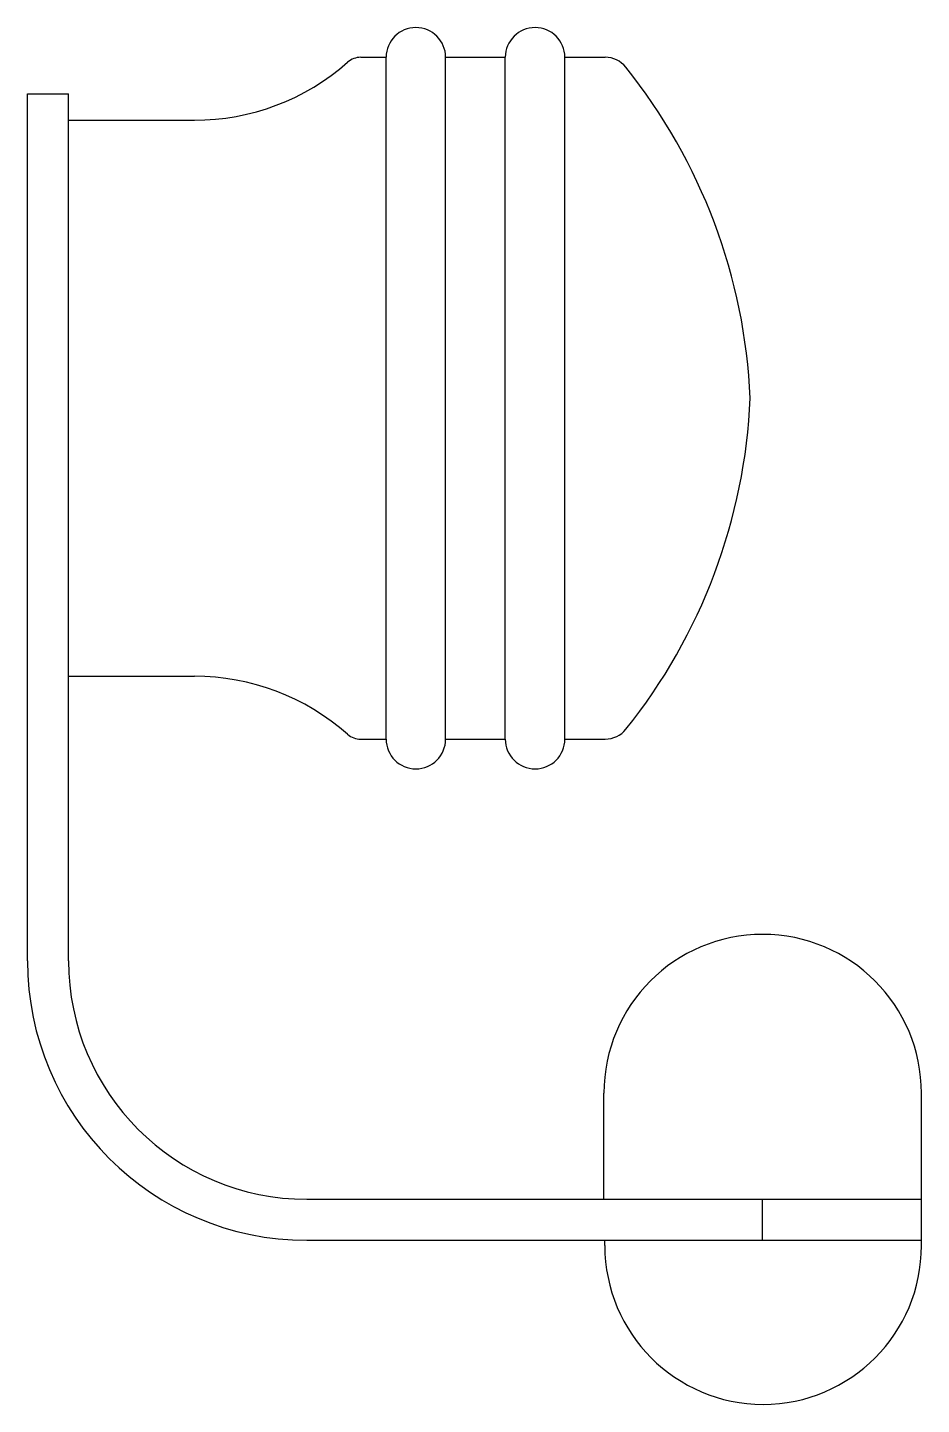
# Model space of a CAD drawing. Extents: x -491.078 to -491.01, y 0.359 to 0.464.
import ezdxf

# ---------------------------------------------------------------- set-up
doc = ezdxf.new("R2010")
doc.units = 0
doc.header["$LTSCALE"] = 0.056397
doc.header["$MEASUREMENT"] = 0
doc.linetypes.add('CONTINU', pattern=[0])
doc.layers.get('0').update_dxf_attribs({"linetype": 'CONTINUOUS'})

msp = doc.modelspace()

# ---------------------------------------------------------------- linework, layer by layer
at = {"linetype": 'CONTINU'}
for points in [[(-491.04634, 0.46183, 0.99996), (-491.05087, 0.46183)], [(-491.03727, 0.46183, 0.999947), (-491.0418, 0.46183)], [(-491.06546, 0.45705, 0.182676), (-491.0538, 0.46145)], [(-491.0528, 0.46183, 0.182679), (-491.0538, 0.46145)], [(-491.03263, 0.46108, 0.227123), (-491.0342, 0.46183)], [(-491.02316, 0.4359, 0.159229), (-491.03263, 0.46108)], [(-491.03262, 0.41072, 0.159221), (-491.02316, 0.4359)], [(-491.0538, 0.41034, 0.182675), (-491.06546, 0.41475)], [(-491.0342, 0.40997, 0.227121), (-491.03262, 0.41072)], [(-491.0538, 0.41034, 0.182684), (-491.0528, 0.40997)], [(-491.05087, 0.40997, 0.999967), (-491.04634, 0.40997)], [(-491.0418, 0.40997, 0.999947), (-491.03727, 0.40997)], [(-491.01013, 0.38303, 0.999998), (-491.0343, 0.38303)], [(-491.07816, 0.3931, 0.414213), (-491.05691, 0.37185)], [(-491.07504, 0.3931, 0.414213), (-491.05691, 0.37497)], [(-491.03423, 0.37144, 0.413359), (-491.02218, 0.35936)], [(-491.02218, 0.35936, 0.413358), (-491.01013, 0.37144)]]:
    msp.add_lwpolyline(points, format="xyb", dxfattribs=at)
for points in [[(-491.0528, 0.46183), (-491.05087, 0.46183)], [(-491.05087, 0.40997), (-491.05087, 0.46183)], [(-491.04634, 0.40997), (-491.04634, 0.46183)], [(-491.04634, 0.46183), (-491.0418, 0.46183)], [(-491.0418, 0.40997), (-491.0418, 0.46183)], [(-491.03727, 0.40997), (-491.03727, 0.46183)], [(-491.03727, 0.46183), (-491.0342, 0.46183)], [(-491.07816, 0.3931), (-491.07816, 0.45906)], [(-491.07816, 0.45906), (-491.07504, 0.45906)], [(-491.07504, 0.3931), (-491.07504, 0.45906)], [(-491.07504, 0.45705), (-491.06546, 0.45705)], [(-491.07504, 0.41475), (-491.06546, 0.41475)], [(-491.0528, 0.40997), (-491.05087, 0.40997)], [(-491.04634, 0.40997), (-491.0418, 0.40997)], [(-491.03727, 0.40997), (-491.0342, 0.40997)], [(-491.0343, 0.37497), (-491.0343, 0.38303)], [(-491.01013, 0.37144), (-491.01013, 0.38303)], [(-491.05691, 0.37497), (-491.01013, 0.37497)], [(-491.02222, 0.37185), (-491.02222, 0.37497)], [(-491.05691, 0.37185), (-491.01013, 0.37185)], [(-491.03423, 0.37144), (-491.03423, 0.37185)]]:
    msp.add_lwpolyline(points, dxfattribs=at)

doc.saveas('drawing.dxf')
